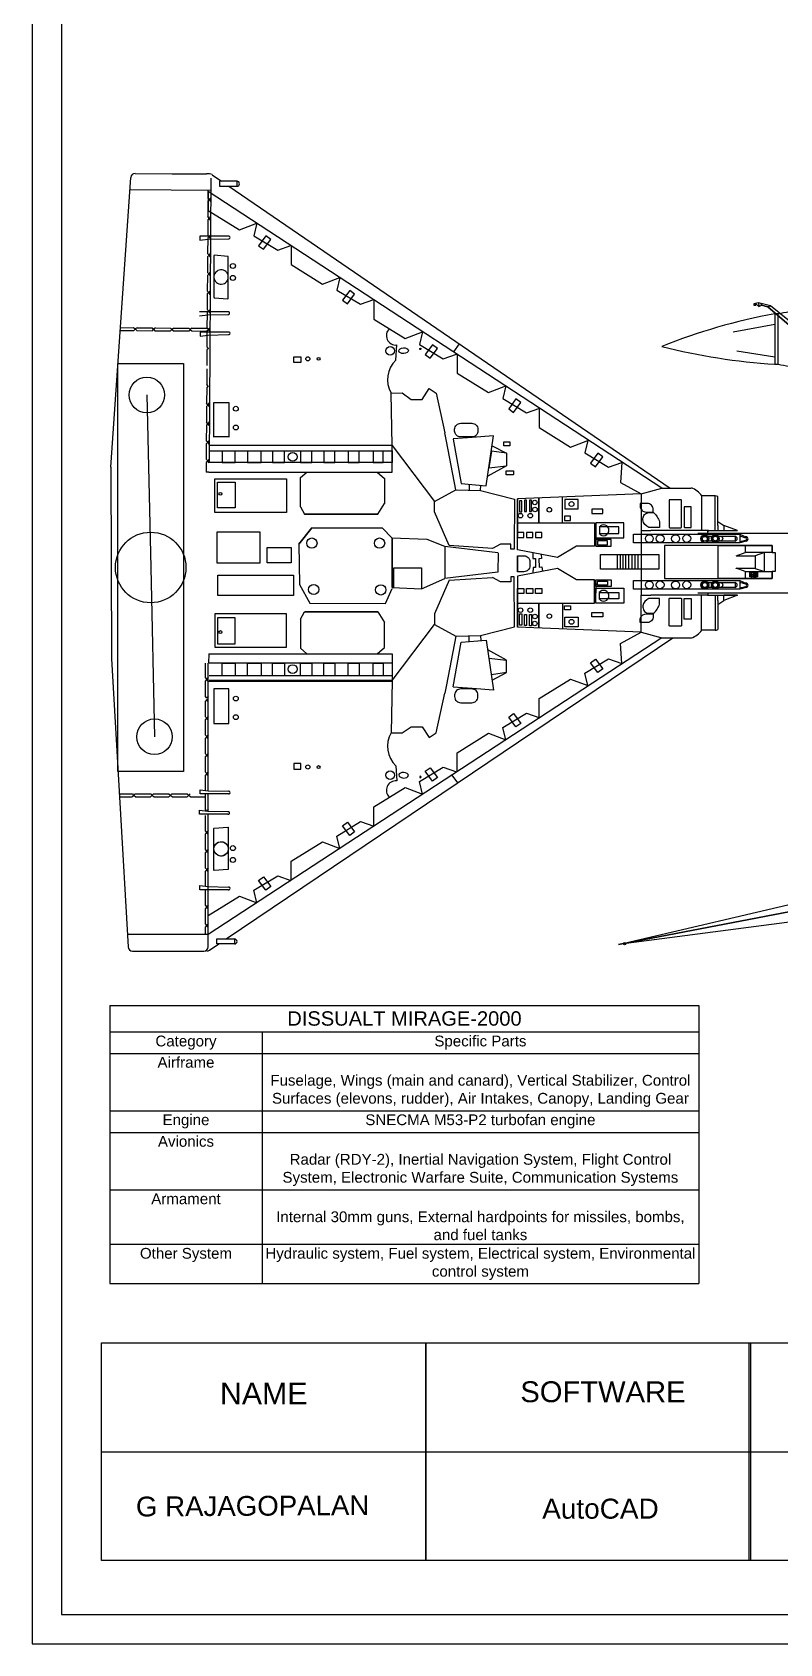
# Model space of a CAD drawing. Header units: feet. Extents: x 0 to 688502, y 0 to 2065459.
# Drawn here: x -0.2 to 4.93, y -0.2 to 10.85 of the extents above; entities that cross this region are included whole.
import ezdxf

# ---------------------------------------------------------------- set-up
doc = ezdxf.new("R2010")
doc.units = ezdxf.units.FT
doc.styles.get("Standard").update_dxf_attribs({"font": 'arial.ttf'})

# ---------------------------------------------------------------- blocks, each defined once
blk = doc.blocks.new('*T2')
at = {"color": 0, "linetype": 'ByBlock', "lineweight": -2, "transparency": 16777216}
for p, q in [((0, 0), (4.041, 0)), ((0, 0), (0, -1.907)), ((4.041, 0), (4.041, -1.907)), ((0, -0.181), (4.041, -0.181)), ((1.044, -0.181), (1.044, -1.907)), ((0, -0.329), (4.041, -0.329)), ((0, -0.723), (4.041, -0.723)), ((0, -0.871), (4.041, -0.871)), ((0, -1.265), (4.041, -1.265)), ((0, -1.638), (4.041, -1.638)), ((0, -1.907), (4.041, -1.907))]:
    blk.add_line(p, q, dxfattribs=at)
at = {"color": 0, "transparency": 16777216}
for s, insert, char_height, width, attachment_point in [('DISSUALT MIRAGE-2000', (2.021, -0.09), 0.09862, 3.99172, 5), ('Category', (0.522, -0.255), 0.074, 0.99438, 5), ('Specific Parts', (2.542, -0.255), 0.07396, 2.94803, 5), ('Airframe', (0.522, -0.353), 0.074, 0.99438, 2), ('^I^JFuselage, Wings (main and canard), Vertical Stabilizer, Control Surfaces (elevons, rudder), Air Intakes, Canopy, Landing Gear', (2.542, -0.353), 0.073962, 2.94803, 2), ('Engine', (0.522, -0.747), 0.074, 0.99438, 2), ('SNECMA M53-P2 turbofan engine', (2.542, -0.747), 0.07396, 2.94803, 2), ('Avionics', (0.522, -0.895), 0.074, 0.99438, 2), (' ^JRadar (RDY-2), Inertial Navigation System, Flight Control System, Electronic Warfare Suite, Communication Systems', (2.542, -0.895), 0.073962, 2.94803, 2), ('Armament', (0.522, -1.289), 0.074, 0.99438, 2), (' ^JInternal 30mm guns, External hardpoints for missiles, bombs, and fuel tanks', (2.542, -1.289), 0.07396, 2.94803, 2), ('Other System', (0.522, -1.663), 0.07396, 0.99438, 2), ('Hydraulic system, Fuel system, Electrical system, Environmental control system', (2.542, -1.663), 0.07396, 2.94803, 2)]:
    blk.add_mtext(s, dxfattribs=dict(at, insert=insert, char_height=char_height, width=width, attachment_point=attachment_point))

msp = doc.modelspace()

# ---------------------------------------------------------------- linework, layer by layer
for p, q in [((0.339, 7.869), (0.476, 9.857)), ((0.506, 9.885), (0.761, 9.883)), ((0.761, 9.883), (0.996, 9.882)), ((1.017, 9.881), (0.996, 9.882)), ((1.026, 9.852), (1.013, 7.899)), ((1.034, 9.876), (1.098, 9.832)), ((0.753, 9.77), (0.47, 9.772)), ((1.025, 9.768), (0.753, 9.77)), ((1.006, 9.769), (1.006, 9.716)), ((4.12, 7.727), (1.007, 9.761)), ((1.008, 9.761), (1.008, 9.631)), ((1.148, 9.798), (4.177, 7.727)), ((1.016, 9.706), (1.005, 9.695)), ((1.005, 9.695), (1.005, 9.589)), ((1.016, 9.705), (1.006, 9.716)), ((1.008, 9.631), (1.222, 9.497)), ((1.025, 9.717), (1.016, 9.705)), ((1.025, 9.693), (1.016, 9.706)), ((1.015, 9.578), (1.004, 9.567)), ((1.004, 9.567), (1.004, 9.46)), ((1.015, 9.578), (1.005, 9.589)), ((1.024, 9.59), (1.015, 9.578)), ((1.024, 9.565), (1.015, 9.578)), ((1.222, 9.497), (1.341, 9.543)), ((1.341, 9.543), (1.321, 9.457)), ((1.008, 9.454), (0.951, 9.454)), ((0.951, 9.454), (0.951, 9.426)), ((0.951, 9.426), (1.008, 9.433)), ((1.004, 9.442), (1.003, 9.335)), ((1.014, 9.449), (1.004, 9.46)), ((1.015, 9.453), (1.004, 9.442)), ((1.146, 9.454), (1.008, 9.454)), ((1.008, 9.433), (1.146, 9.435)), ((1.023, 9.462), (1.014, 9.449)), ((1.023, 9.44), (1.015, 9.453)), ((1.321, 9.457), (1.484, 9.359)), ((1.003, 9.313), (1.002, 9.206)), ((1.013, 9.324), (1.003, 9.335)), ((1.014, 9.323), (1.003, 9.313)), ((1.022, 9.337), (1.013, 9.324)), ((1.022, 9.311), (1.014, 9.323)), ((1.484, 9.359), (1.575, 9.391)), ((1.576, 9.389), (1.576, 9.259)), ((1.002, 9.185), (1.001, 9.079)), ((1.012, 9.195), (1.002, 9.206)), ((1.013, 9.196), (1.002, 9.185)), ((1.022, 9.207), (1.012, 9.195)), ((1.021, 9.183), (1.013, 9.196)), ((1.576, 9.259), (1.791, 9.125)), ((1.011, 9.068), (1.001, 9.079)), ((1.012, 9.068), (1.001, 9.058)), ((1.021, 9.08), (1.011, 9.068)), ((1.021, 9.055), (1.012, 9.068)), ((1.791, 9.125), (1.91, 9.171)), ((1.91, 9.171), (1.89, 9.085)), ((1.89, 9.085), (2.052, 8.987)), ((1.001, 9.058), (1, 8.951)), ((2.052, 8.987), (2.143, 9.019)), ((2.143, 9.016), (2.143, 8.886)), ((4.783, 8.996), (4.751, 8.991)), ((4.751, 8.991), (4.752, 8.98)), ((4.752, 8.98), (4.765, 8.982)), ((4.765, 8.982), (4.763, 8.993)), ((4.763, 8.993), (4.786, 8.971)), ((4.801, 8.992), (4.783, 8.996)), ((4.783, 8.996), (4.786, 8.971)), ((4.801, 8.992), (4.783, 8.996)), ((4.786, 8.971), (4.803, 8.98)), ((4.866, 8.977), (4.801, 8.992)), ((4.801, 8.992), (4.803, 8.98)), ((4.803, 8.98), (4.801, 8.992)), ((4.803, 8.98), (4.801, 8.992)), ((4.803, 8.98), (4.848, 8.97)), ((4.848, 8.97), (4.803, 8.98)), ((4.866, 8.977), (4.848, 8.97)), ((4.848, 8.97), (4.866, 8.977)), ((4.848, 8.97), (5.074, 8.775)), ((5.074, 8.775), (4.848, 8.97)), ((5.102, 8.784), (4.866, 8.977)), ((1.004, 8.936), (0.948, 8.936)), ((0.948, 8.908), (1.004, 8.915)), ((1, 8.93), (0.999, 8.823)), ((1.011, 8.94), (1, 8.951)), ((1.011, 8.94), (1, 8.93)), ((1.142, 8.936), (1.004, 8.936)), ((1.004, 8.915), (1.142, 8.918)), ((1.02, 8.952), (1.011, 8.94)), ((1.02, 8.928), (1.011, 8.94)), ((2.143, 8.886), (2.358, 8.753)), ((4.895, 8.849), (4.61, 8.795)), ((4.895, 8.923), (4.895, 8.576)), ((4.895, 8.923), (4.917, 8.923)), ((4.917, 8.576), (4.917, 8.923)), ((0.408, 8.807), (0.498, 8.807)), ((0.409, 8.827), (0.496, 8.826)), ((0.497, 8.826), (0.496, 8.826)), ((0.507, 8.816), (0.497, 8.826)), ((0.498, 8.807), (0.507, 8.816)), ((0.519, 8.826), (0.506, 8.818)), ((0.506, 8.818), (0.517, 8.807)), ((0.517, 8.807), (0.623, 8.806)), ((0.519, 8.826), (0.622, 8.825)), ((0.623, 8.825), (0.622, 8.825)), ((0.633, 8.815), (0.623, 8.825)), ((0.623, 8.806), (0.633, 8.815)), ((0.645, 8.825), (0.632, 8.817)), ((0.632, 8.817), (0.642, 8.806)), ((0.642, 8.806), (0.749, 8.805)), ((0.645, 8.825), (0.748, 8.824)), ((0.749, 8.824), (0.748, 8.824)), ((0.758, 8.814), (0.749, 8.824)), ((0.749, 8.805), (0.758, 8.814)), ((0.771, 8.824), (0.758, 8.816)), ((0.758, 8.816), (0.768, 8.805)), ((0.768, 8.805), (0.875, 8.804)), ((0.771, 8.824), (0.874, 8.824)), ((0.875, 8.824), (0.874, 8.824)), ((0.885, 8.813), (0.875, 8.824)), ((0.875, 8.804), (0.885, 8.813)), ((0.896, 8.823), (0.883, 8.815)), ((0.883, 8.815), (0.894, 8.804)), ((0.894, 8.804), (1, 8.803)), ((0.896, 8.823), (0.999, 8.823)), ((1.008, 8.797), (0.952, 8.797)), ((0.952, 8.797), (0.952, 8.769)), ((0.952, 8.769), (1.008, 8.776)), ((1, 8.823), (0.999, 8.823)), ((1.01, 8.812), (0.999, 8.802)), ((0.999, 8.802), (0.999, 8.695)), ((1, 8.823), (1, 8.823)), ((1, 8.823), (1.01, 8.812)), ((1, 8.803), (1.01, 8.812)), ((1.146, 8.797), (1.008, 8.797)), ((1.008, 8.776), (1.146, 8.779)), ((1.01, 8.812), (1.019, 8.823)), ((1.019, 8.823), (1.01, 8.812)), ((1.01, 8.812), (1.019, 8.802)), ((2.358, 8.753), (2.477, 8.798)), ((2.477, 8.798), (2.457, 8.712)), ((1.009, 8.685), (0.998, 8.675)), ((0.998, 8.675), (0.998, 8.568)), ((1.009, 8.684), (0.999, 8.695)), ((2.295, 8.604), (2.301, 8.708)), ((2.457, 8.712), (2.619, 8.614)), ((2.619, 8.614), (2.71, 8.646)), ((2.73, 8.717), (2.69, 8.662)), ((2.716, 8.645), (2.716, 8.515)), ((4.634, 8.669), (4.895, 8.626)), ((0.998, 8.544), (0.997, 8.437)), ((2.716, 8.515), (2.93, 8.381)), ((4.895, 8.576), (4.917, 8.576)), ((0.997, 8.416), (0.996, 8.309)), ((1.007, 8.426), (0.997, 8.437)), ((1.008, 8.427), (0.997, 8.416)), ((2.475, 8.335), (2.523, 8.409)), ((2.523, 8.409), (2.571, 8.377)), ((2.93, 8.381), (3.049, 8.427)), ((3.049, 8.427), (3.029, 8.341)), ((0.586, 8.365), (0.613, 7.182)), ((1.006, 8.298), (0.996, 8.309)), ((1.007, 8.297), (0.996, 8.286)), ((1.015, 8.311), (1.006, 8.298)), ((1.015, 8.284), (1.007, 8.297)), ((2.263, 8.378), (2.339, 8.379)), ((2.269, 8.019), (2.263, 8.378)), ((2.339, 8.379), (2.399, 8.335)), ((2.399, 8.335), (2.475, 8.335)), ((2.571, 8.377), (2.631, 8.106)), ((3.029, 8.341), (3.192, 8.242)), ((0.996, 8.286), (0.995, 8.179)), ((1.005, 8.168), (0.995, 8.179)), ((1.015, 8.181), (1.005, 8.168)), ((3.192, 8.242), (3.283, 8.274)), ((3.278, 8.272), (3.278, 8.142)), ((0.995, 8.158), (0.994, 8.051)), ((1.006, 8.169), (0.995, 8.158)), ((1.014, 8.156), (1.006, 8.169)), ((2.642, 8.049), (2.631, 8.106)), ((2.819, 8.074), (2.687, 8.064)), ((2.965, 8.084), (2.819, 8.074)), ((2.915, 7.743), (2.965, 8.084)), ((3.278, 8.142), (3.492, 8.008)), ((0.994, 8.03), (0.993, 7.924)), ((1.004, 8.041), (0.994, 8.051)), ((1.005, 8.041), (0.994, 8.03)), ((1.014, 8.053), (1.004, 8.041)), ((1.014, 8.028), (1.005, 8.041)), ((1.013, 7.983), (2.269, 7.983)), ((1.103, 7.983), (1.103, 7.901)), ((1.193, 7.901), (1.193, 7.983)), ((1.193, 7.983), (1.278, 7.983)), ((1.278, 7.983), (1.278, 7.901)), ((1.371, 7.901), (1.371, 7.983)), ((1.371, 7.983), (1.448, 7.983)), ((1.448, 7.983), (1.448, 7.901)), ((1.53, 7.901), (1.53, 7.983)), ((1.53, 7.983), (1.641, 7.983)), ((1.641, 7.983), (1.641, 7.901)), ((1.718, 7.901), (1.718, 7.983)), ((1.718, 7.983), (1.8, 7.983)), ((1.8, 7.983), (1.8, 7.901)), ((1.877, 7.901), (1.877, 7.983)), ((1.877, 7.983), (1.967, 7.983)), ((1.967, 7.983), (1.967, 7.901)), ((2.044, 7.901), (2.044, 7.983)), ((2.044, 7.983), (2.139, 7.983)), ((2.139, 7.983), (2.139, 7.901)), ((2.208, 7.901), (2.208, 7.983)), ((2.269, 8.019), (2.56, 7.635)), ((2.269, 7.983), (2.269, 7.901)), ((2.707, 7.715), (2.642, 8.049)), ((2.687, 8.063), (2.744, 7.757)), ((2.95, 7.98), (2.933, 7.865)), ((3.055, 7.965), (2.95, 7.98)), ((2.955, 8.016), (3.055, 7.965)), ((3.055, 7.965), (3.055, 7.879)), ((3.492, 8.008), (3.611, 8.054)), ((3.611, 8.054), (3.591, 7.968)), ((3.591, 7.968), (3.754, 7.87)), ((0.339, 7.869), (0.343, 6.556)), ((1.004, 7.913), (0.993, 7.924)), ((1.004, 7.911), (0.993, 7.901)), ((0.993, 7.901), (0.993, 7.9)), ((0.993, 7.9), (0.993, 7.835)), ((1.013, 7.925), (1.004, 7.913)), ((1.013, 7.899), (1.004, 7.911)), ((2.269, 7.901), (1.013, 7.901)), ((1.103, 7.901), (1.193, 7.901)), ((1.278, 7.901), (1.371, 7.901)), ((1.448, 7.901), (1.53, 7.901)), ((1.641, 7.901), (1.718, 7.901)), ((1.8, 7.901), (1.877, 7.901)), ((1.967, 7.901), (2.044, 7.901)), ((2.139, 7.901), (2.208, 7.901)), ((3.055, 7.879), (2.925, 7.809)), ((2.933, 7.865), (3.055, 7.879)), ((3.754, 7.87), (3.845, 7.901)), ((3.845, 7.901), (3.836, 7.765)), ((1.012, 7.835), (0.993, 7.835)), ((1.012, 7.835), (2.269, 7.835)), ((1.641, 7.798), (1.683, 7.835)), ((1.683, 7.835), (2.167, 7.835)), ((2.167, 7.835), (2.216, 7.793)), ((2.744, 7.757), (2.915, 7.743)), ((2.799, 7.752), (2.798, 7.712)), ((2.876, 7.709), (2.879, 7.746)), ((3.836, 7.765), (3.977, 7.688)), ((2.56, 7.635), (2.707, 7.715)), ((2.56, 7.563), (2.56, 7.635)), ((2.707, 7.715), (2.876, 7.709)), ((2.798, 7.712), (2.876, 7.709)), ((2.876, 7.709), (3.11, 7.651)), ((3.11, 7.651), (3.107, 7.308)), ((3.977, 7.688), (3.13, 7.653)), ((3.13, 7.653), (3.13, 7.388)), ((3.13, 7.303), (3.13, 7.653)), ((3.977, 7.688), (4.12, 7.727)), ((3.977, 7.688), (4.12, 7.727)), ((3.977, 7.688), (3.977, 7.435)), ((4.12, 7.727), (4.322, 7.727)), ((4.485, 7.673), (4.393, 7.673)), ((4.393, 7.673), (4.393, 7.435)), ((4.485, 7.435), (4.485, 7.673)), ((4.504, 7.498), (4.504, 7.668)), ((1.641, 7.599), (1.667, 7.548)), ((1.667, 7.548), (2.171, 7.548)), ((2.171, 7.548), (2.216, 7.621)), ((2.661, 7.332), (2.56, 7.563)), ((1.63, 7.341), (1.719, 7.455)), ((1.719, 7.455), (1.63, 7.341)), ((2.269, 7.384), (2.201, 7.455)), ((3.13, 7.489), (3.658, 7.488)), ((3.658, 7.488), (3.658, 7.328)), ((3.666, 7.419), (3.658, 7.419)), ((3.666, 7.354), (3.666, 7.419)), ((3.977, 7.435), (4.044, 7.435)), ((3.977, 7.435), (3.977, 6.991)), ((4.433, 7.435), (4.044, 7.435)), ((5.477, 7.416), (4.366, 7.416)), ((4.433, 7.435), (4.44, 7.435)), ((4.436, 7.416), (4.436, 7.435)), ((4.436, 7.435), (4.474, 7.435)), ((4.44, 7.435), (4.436, 7.435)), ((4.436, 7.435), (4.436, 7.427)), ((4.474, 7.435), (4.64, 7.435)), ((4.504, 7.469), (4.504, 7.498)), ((4.504, 7.498), (4.545, 7.469)), ((4.504, 7.469), (4.504, 7.435)), ((4.64, 7.435), (4.545, 7.469)), ((4.545, 7.469), (4.545, 7.435)), ((4.656, 7.41), (4.697, 7.393)), ((1.63, 7.341), (1.633, 7.065)), ((2.51, 7.373), (2.264, 7.384)), ((2.269, 7.045), (2.269, 7.384)), ((2.631, 7.326), (2.51, 7.373)), ((2.994, 7.283), (2.631, 7.326)), ((2.631, 7.326), (2.631, 7.107)), ((2.959, 7.312), (2.661, 7.332)), ((3.012, 7.343), (2.959, 7.312)), ((3.084, 7.342), (3.012, 7.343)), ((3.083, 7.308), (3.084, 7.342)), ((3.107, 7.308), (3.083, 7.308)), ((3.403, 7.25), (3.13, 7.303)), ((3.535, 7.328), (3.403, 7.25)), ((3.658, 7.328), (3.535, 7.328)), ((3.658, 7.354), (3.666, 7.354)), ((4.656, 7.4), (4.693, 7.386)), ((4.694, 7.368), (4.656, 7.359)), ((4.698, 7.363), (4.656, 7.352)), ((4.691, 7.333), (4.691, 7.285)), ((4.697, 7.393), (4.697, 7.393)), ((4.698, 7.363), (4.698, 7.363)), ((2.996, 7.283), (2.994, 7.15)), ((3.13, 7.263), (3.13, 7.153)), ((3.13, 7.153), (3.13, 7.263)), ((3.235, 7.283), (3.234, 7.243)), ((3.234, 7.243), (3.254, 7.243)), ((3.254, 7.243), (3.253, 7.182)), ((3.293, 7.243), (3.275, 7.242)), ((3.275, 7.242), (3.279, 7.184)), ((3.279, 7.184), (3.297, 7.186)), ((3.291, 7.272), (3.293, 7.243)), ((3.297, 7.186), (3.3, 7.155)), ((3.833, 7.27), (3.833, 7.17)), ((3.833, 7.27), (3.833, 7.17)), ((3.852, 7.27), (3.852, 7.17)), ((3.87, 7.27), (3.87, 7.17)), ((3.87, 7.253), (3.87, 7.17)), ((3.892, 7.27), (3.892, 7.17)), ((3.914, 7.27), (3.914, 7.17)), ((3.935, 7.27), (3.935, 7.17)), ((3.956, 7.27), (3.956, 7.17)), ((4.629, 7.263), (4.691, 7.285)), ((4.823, 7.285), (4.761, 7.263)), ((4.823, 7.155), (4.823, 7.285)), ((0.613, 7.182), (0.639, 6.021)), ((2.47, 7.036), (2.631, 7.107)), ((2.661, 7.094), (2.56, 6.863)), ((2.994, 7.15), (2.631, 7.107)), ((2.661, 7.094), (2.959, 7.114)), ((3.012, 7.083), (2.959, 7.114)), ((3.084, 7.083), (3.012, 7.083)), ((3.107, 7.118), (3.083, 7.118)), ((3.083, 7.118), (3.084, 7.083)), ((3.11, 6.775), (3.107, 7.118)), ((3.403, 7.176), (3.13, 7.122)), ((3.13, 7.122), (3.13, 6.773)), ((3.236, 7.182), (3.235, 7.143)), ((3.253, 7.182), (3.236, 7.182)), ((3.535, 7.098), (3.403, 7.176)), ((3.658, 7.098), (3.535, 7.098)), ((3.658, 6.937), (3.658, 7.098)), ((4.691, 7.155), (4.629, 7.177)), ((4.656, 7.092), (4.697, 7.075)), ((4.656, 7.082), (4.693, 7.069)), ((4.691, 7.155), (4.691, 7.107)), ((4.697, 7.075), (4.697, 7.075)), ((4.733, 7.149), (4.734, 7.114)), ((4.749, 7.147), (4.749, 7.117)), ((4.749, 7.117), (4.761, 7.117)), ((4.761, 7.147), (4.755, 7.147)), ((4.755, 7.147), (4.755, 7.117)), ((4.755, 7.117), (4.767, 7.117)), ((4.761, 7.176), (4.823, 7.155)), ((4.761, 7.117), (4.761, 7.147)), ((4.767, 7.117), (4.767, 7.147)), ((4.767, 7.147), (4.771, 7.147)), ((4.771, 7.147), (4.771, 7.117)), ((1.633, 7.065), (1.704, 6.938)), ((2.223, 6.935), (2.269, 7.037)), ((2.269, 7.045), (2.47, 7.036)), ((3.13, 6.773), (3.13, 7.038)), ((3.658, 7.072), (3.666, 7.072)), ((3.666, 7.007), (3.658, 7.007)), ((3.666, 7.072), (3.666, 7.007)), ((3.977, 6.738), (3.977, 6.991)), ((3.977, 6.991), (4.044, 6.991)), ((4.433, 6.991), (4.044, 6.991)), ((4.366, 7.009), (5.477, 7.009)), ((4.393, 6.752), (4.393, 6.991)), ((4.433, 6.991), (4.436, 6.991)), ((4.436, 7.009), (4.436, 6.991)), ((4.436, 6.991), (4.474, 6.991)), ((4.474, 6.991), (4.64, 6.991)), ((4.485, 6.991), (4.485, 6.752)), ((4.504, 6.956), (4.504, 6.991)), ((4.64, 6.991), (4.545, 6.991)), ((4.64, 6.991), (4.545, 6.956)), ((4.545, 6.956), (4.545, 6.991)), ((4.694, 7.05), (4.656, 7.041)), ((4.698, 7.045), (4.656, 7.034)), ((1.641, 6.827), (1.667, 6.878)), ((1.667, 6.878), (2.171, 6.878)), ((1.704, 6.938), (2.223, 6.935)), ((2.171, 6.878), (2.216, 6.805)), ((2.56, 6.863), (2.56, 6.791)), ((3.13, 6.937), (3.658, 6.937)), ((4.504, 6.956), (4.504, 6.928)), ((4.504, 6.928), (4.545, 6.956)), ((4.504, 6.928), (4.504, 6.756)), ((2.269, 6.406), (2.56, 6.791)), ((2.56, 6.791), (2.707, 6.711)), ((2.876, 6.716), (3.11, 6.775)), ((3.977, 6.738), (3.13, 6.773)), ((4.485, 6.752), (4.393, 6.752)), ((4.12, 6.699), (1.007, 4.664)), ((1.131, 4.634), (4.195, 6.699)), ((2.167, 6.59), (2.216, 6.633)), ((2.707, 6.711), (2.642, 6.377)), ((2.687, 6.363), (2.744, 6.669)), ((2.707, 6.711), (2.876, 6.716)), ((2.744, 6.669), (2.915, 6.683)), ((2.799, 6.673), (2.798, 6.714)), ((2.876, 6.716), (2.879, 6.68)), ((2.915, 6.683), (2.965, 6.341)), ((3.836, 6.66), (3.977, 6.738)), ((3.845, 6.524), (3.836, 6.66)), ((3.977, 6.738), (4.12, 6.699)), ((4.12, 6.699), (4.322, 6.699)), ((0.343, 6.556), (0.458, 4.58)), ((0.989, 6.427), (0.989, 6.526)), ((1.008, 5.649), (1.008, 6.525)), ((1.012, 6.59), (1.009, 6.525)), ((1.012, 6.59), (2.269, 6.59)), ((2.269, 6.525), (1.013, 6.525)), ((1.103, 6.442), (1.103, 6.525)), ((1.103, 6.525), (1.193, 6.525)), ((1.193, 6.525), (1.193, 6.442)), ((1.278, 6.442), (1.278, 6.525)), ((1.278, 6.525), (1.371, 6.525)), ((1.371, 6.525), (1.371, 6.442)), ((1.448, 6.442), (1.448, 6.525)), ((1.448, 6.525), (1.53, 6.525)), ((1.53, 6.525), (1.53, 6.442)), ((1.641, 6.628), (1.683, 6.59)), ((1.641, 6.442), (1.641, 6.525)), ((1.641, 6.525), (1.718, 6.525)), ((1.683, 6.59), (2.167, 6.59)), ((1.718, 6.525), (1.718, 6.442)), ((1.8, 6.442), (1.8, 6.525)), ((1.8, 6.525), (1.877, 6.525)), ((1.877, 6.525), (1.877, 6.442)), ((1.967, 6.442), (1.967, 6.525)), ((1.967, 6.525), (2.044, 6.525)), ((2.044, 6.525), (2.044, 6.442)), ((2.139, 6.442), (2.139, 6.525)), ((2.139, 6.525), (2.208, 6.525)), ((2.208, 6.525), (2.208, 6.442)), ((3.055, 6.546), (2.925, 6.617)), ((2.933, 6.56), (3.055, 6.546)), ((3.055, 6.461), (3.055, 6.546)), ((3.591, 6.457), (3.754, 6.556)), ((3.754, 6.556), (3.845, 6.524)), ((0.999, 6.417), (0.989, 6.427)), ((0.999, 6.415), (0.989, 6.404)), ((1.008, 6.43), (0.999, 6.417)), ((1.008, 6.402), (0.999, 6.415)), ((1.013, 6.442), (2.269, 6.442)), ((1.193, 6.442), (1.278, 6.442)), ((1.371, 6.442), (1.448, 6.442)), ((1.53, 6.442), (1.641, 6.442)), ((1.718, 6.442), (1.8, 6.442)), ((1.877, 6.442), (1.967, 6.442)), ((2.044, 6.442), (2.139, 6.442)), ((3.055, 6.461), (2.95, 6.446)), ((2.955, 6.41), (3.055, 6.461)), ((3.278, 6.284), (3.492, 6.417)), ((3.492, 6.417), (3.611, 6.372)), ((3.611, 6.372), (3.591, 6.457)), ((0.989, 6.297), (0.989, 6.404)), ((2.269, 6.406), (2.263, 6.048)), ((2.571, 6.049), (2.631, 6.32)), ((2.642, 6.377), (2.631, 6.32)), ((2.819, 6.352), (2.687, 6.362)), ((2.965, 6.341), (2.819, 6.352)), ((0.999, 6.286), (0.989, 6.297)), ((0.999, 6.276), (0.989, 6.265)), ((0.989, 6.158), (0.989, 6.265)), ((1.008, 6.299), (0.999, 6.286)), ((1.008, 6.263), (0.999, 6.276)), ((3.278, 6.154), (3.278, 6.284)), ((0.999, 6.148), (0.989, 6.158)), ((0.999, 6.15), (0.989, 6.139)), ((0.989, 6.032), (0.989, 6.139)), ((1.008, 6.16), (0.999, 6.148)), ((1.008, 6.137), (0.999, 6.15)), ((2.339, 6.047), (2.399, 6.09)), ((2.399, 6.09), (2.475, 6.09)), ((2.475, 6.09), (2.523, 6.017)), ((3.029, 6.085), (3.192, 6.183)), ((3.049, 5.999), (3.029, 6.085)), ((3.192, 6.183), (3.283, 6.151)), ((0.999, 6.022), (0.989, 6.032)), ((0.999, 6.022), (0.989, 6.011)), ((0.989, 5.904), (0.989, 6.011)), ((1.008, 6.034), (0.999, 6.022)), ((1.008, 6.01), (0.999, 6.022)), ((2.263, 6.048), (2.339, 6.047)), ((2.523, 6.017), (2.571, 6.049)), ((2.716, 5.911), (2.93, 6.045)), ((2.93, 6.045), (3.049, 5.999)), ((0.999, 5.894), (0.989, 5.904)), ((0.999, 5.897), (0.989, 5.886)), ((0.989, 5.779), (0.989, 5.886)), ((1.008, 5.906), (0.999, 5.894)), ((1.008, 5.885), (0.999, 5.897)), ((2.716, 5.781), (2.716, 5.911)), ((0.999, 5.769), (0.989, 5.779)), ((0.999, 5.768), (0.989, 5.757)), ((0.989, 5.652), (0.989, 5.757)), ((1.008, 5.781), (0.999, 5.769)), ((1.008, 5.755), (0.999, 5.768)), ((2.295, 5.821), (2.301, 5.718)), ((2.457, 5.713), (2.619, 5.812)), ((2.619, 5.812), (2.71, 5.78)), ((2.72, 5.705), (2.681, 5.758)), ((0.952, 5.629), (0.952, 5.657)), ((0.952, 5.657), (1.008, 5.649)), ((1.008, 5.649), (1.146, 5.647)), ((2.143, 5.54), (2.358, 5.673)), ((2.358, 5.673), (2.477, 5.627)), ((2.477, 5.627), (2.457, 5.713)), ((0.397, 5.63), (0.487, 5.63)), ((0.398, 5.61), (0.486, 5.61)), ((0.496, 5.621), (0.486, 5.61)), ((0.486, 5.61), (0.486, 5.61)), ((0.487, 5.63), (0.496, 5.621)), ((0.495, 5.619), (0.506, 5.63)), ((0.508, 5.61), (0.495, 5.619)), ((0.506, 5.63), (0.613, 5.63)), ((0.508, 5.61), (0.611, 5.61)), ((0.612, 5.61), (0.611, 5.61)), ((0.622, 5.621), (0.612, 5.61)), ((0.613, 5.63), (0.622, 5.621)), ((0.621, 5.619), (0.632, 5.63)), ((0.634, 5.61), (0.621, 5.619)), ((0.632, 5.63), (0.738, 5.63)), ((0.634, 5.61), (0.737, 5.61)), ((0.738, 5.61), (0.737, 5.61)), ((0.738, 5.63), (0.748, 5.621)), ((0.748, 5.621), (0.738, 5.61)), ((0.747, 5.619), (0.758, 5.63)), ((0.76, 5.61), (0.747, 5.619)), ((0.758, 5.63), (0.864, 5.63)), ((0.76, 5.61), (0.863, 5.61)), ((0.864, 5.61), (0.863, 5.61)), ((0.864, 5.63), (0.874, 5.621)), ((0.874, 5.621), (0.864, 5.61)), ((0.872, 5.619), (0.883, 5.63)), ((0.885, 5.61), (0.872, 5.619)), ((0.885, 5.61), (0.988, 5.61)), ((1.008, 5.629), (0.952, 5.629)), ((0.989, 5.629), (0.989, 5.628)), ((0.989, 5.521), (0.989, 5.628)), ((0.989, 5.521), (0.989, 5.61)), ((1.146, 5.629), (1.008, 5.629)), ((1.008, 5.51), (1.008, 5.629)), ((2.143, 5.41), (2.143, 5.54)), ((0.948, 5.489), (0.948, 5.517)), ((0.948, 5.517), (1.004, 5.51)), ((1.004, 5.489), (0.948, 5.489)), ((0.999, 5.511), (0.989, 5.521)), ((0.989, 5.375), (0.989, 5.482)), ((1.008, 5.523), (0.999, 5.511)), ((1.004, 5.51), (1.142, 5.508)), ((1.142, 5.489), (1.004, 5.489)), ((1.008, 4.581), (1.008, 5.489)), ((1.89, 5.34), (2.052, 5.439)), ((2.052, 5.439), (2.143, 5.407)), ((0.999, 5.365), (0.989, 5.375)), ((0.999, 5.365), (0.989, 5.354)), ((0.989, 5.248), (0.989, 5.354)), ((1.008, 5.378), (0.999, 5.365)), ((1.008, 5.353), (0.999, 5.365)), ((1.91, 5.254), (1.89, 5.34)), ((0.999, 5.237), (0.989, 5.248)), ((0.999, 5.238), (0.989, 5.227)), ((0.989, 5.12), (0.989, 5.227)), ((1.008, 5.25), (0.999, 5.237)), ((1.008, 5.226), (0.999, 5.238)), ((1.008, 5.119), (1.008, 5.226)), ((1.576, 5.167), (1.791, 5.3)), ((1.791, 5.3), (1.91, 5.254)), ((3.822, 4.597), (6.614, 5.248)), ((0.999, 5.11), (0.989, 5.12)), ((0.999, 5.108), (0.989, 5.098)), ((0.989, 4.995), (0.989, 5.098)), ((1.008, 5.122), (0.999, 5.11)), ((1.008, 5.096), (0.999, 5.108)), ((1.576, 5.037), (1.576, 5.167)), ((3.822, 4.597), (6.666, 5.143)), ((6.666, 5.143), (3.822, 4.597)), ((0.951, 4.972), (0.951, 5)), ((0.951, 5), (1.008, 4.993)), ((1.008, 4.993), (1.146, 4.99)), ((1.321, 4.968), (1.484, 5.067)), ((1.484, 5.067), (1.575, 5.035)), ((6.744, 4.978), (3.822, 4.597)), ((1.008, 4.972), (0.951, 4.972)), ((0.989, 4.866), (0.989, 4.973)), ((0.999, 4.855), (0.989, 4.866)), ((1.008, 4.868), (0.999, 4.855)), ((1.008, 4.971), (1.007, 4.972)), ((1.146, 4.972), (1.008, 4.972)), ((1.008, 4.795), (1.222, 4.928)), ((1.222, 4.928), (1.341, 4.882)), ((1.341, 4.882), (1.321, 4.968)), ((0.999, 4.855), (0.989, 4.844)), ((0.989, 4.738), (0.989, 4.844)), ((1.008, 4.843), (0.999, 4.855)), ((1.008, 4.665), (1.008, 4.795)), ((0.736, 4.664), (0.453, 4.664)), ((1.007, 4.664), (0.736, 4.664)), ((0.999, 4.727), (0.989, 4.738)), ((0.999, 4.728), (0.989, 4.717)), ((0.989, 4.664), (0.989, 4.717)), ((1.008, 4.74), (0.999, 4.727)), ((1.008, 4.716), (0.999, 4.728)), ((0.488, 4.551), (0.743, 4.551)), ((0.743, 4.551), (0.978, 4.551)), ((1.016, 4.557), (1.08, 4.6)), ((0.275, 1.117), (11.412, 1.117))]:
    msp.add_line(p, q)
for points in [[(-0.2, -0.2), (11.89, -0.2), (11.89, 16.74), (-0.2, 16.74)], [(0, 0), (11.69, 0), (11.69, 16.54), (0, 16.54)], [(1.205, 9.831), (1.084, 9.832), (1.084, 9.798), (1.205, 9.797)], [(1.387, 9.365), (1.436, 9.432), (1.402, 9.456), (1.353, 9.389)], [(1.963, 8.99), (2.012, 9.057), (1.979, 9.082), (1.929, 9.015)], [(1.594, 8.627), (1.642, 8.627), (1.642, 8.589), (1.594, 8.589)], [(2.53, 8.617), (2.58, 8.684), (2.546, 8.709), (2.496, 8.642)], [(0.388, 8.58), (0.838, 8.58), (0.838, 5.783), (0.388, 5.783)], [(3.103, 8.246), (3.152, 8.313), (3.118, 8.338), (3.069, 8.271)], [(3.665, 7.873), (3.714, 7.94), (3.68, 7.965), (3.631, 7.898)], [(1.054, 7.791), (1.544, 7.791), (1.544, 7.56), (1.054, 7.56)], [(1.072, 7.767), (1.192, 7.767), (1.192, 7.59), (1.072, 7.59)], [(3.144, 7.563), (3.159, 7.563), (3.159, 7.64), (3.144, 7.64)], [(3.177, 7.566), (3.192, 7.566), (3.192, 7.643), (3.177, 7.643)], [(3.211, 7.567), (3.226, 7.567), (3.226, 7.644), (3.211, 7.644)], [(3.455, 7.584), (3.545, 7.584), (3.545, 7.649), (3.455, 7.649)], [(3.451, 7.505), (3.492, 7.505), (3.492, 7.533), (3.451, 7.533)], [(3.64, 7.552), (3.714, 7.552), (3.714, 7.581), (3.64, 7.581)], [(1.069, 7.427), (1.361, 7.427), (1.361, 7.211), (1.069, 7.211)], [(3.13, 7.388), (3.173, 7.388), (3.173, 7.422), (3.13, 7.422)], [(3.191, 7.388), (3.234, 7.388), (3.234, 7.423), (3.191, 7.423)], [(3.254, 7.388), (3.297, 7.388), (3.297, 7.423), (3.254, 7.423)], [(3.666, 7.386), (3.859, 7.386), (3.859, 7.488), (3.666, 7.488)], [(3.691, 7.415), (3.824, 7.415), (3.824, 7.46), (3.691, 7.46)], [(3.925, 7.41), (4.656, 7.41), (4.656, 7.352), (3.925, 7.352)], [(1.412, 7.318), (1.577, 7.318), (1.577, 7.214), (1.412, 7.214)], [(3.666, 7.328), (3.773, 7.328), (3.773, 7.375), (3.666, 7.375)], [(3.678, 7.338), (3.748, 7.338), (3.748, 7.365), (3.678, 7.365)], [(4.393, 7.396), (4.623, 7.396), (4.623, 7.363), (4.393, 7.363)], [(3.699, 7.27), (4.1, 7.27), (4.1, 7.17), (3.699, 7.17)], [(3.815, 7.27), (3.977, 7.27), (3.977, 7.17), (3.815, 7.17)], [(1.074, 7.13), (1.592, 7.13), (1.592, 6.99), (1.074, 6.99)], [(3.666, 7.097), (3.773, 7.097), (3.773, 7.051), (3.666, 7.051)], [(3.678, 7.087), (3.748, 7.087), (3.748, 7.061), (3.678, 7.061)], [(3.925, 7.092), (4.656, 7.092), (4.656, 7.034), (3.925, 7.034)], [(4.393, 7.078), (4.623, 7.078), (4.623, 7.045), (4.393, 7.045)], [(4.723, 7.147), (4.775, 7.147), (4.775, 7.117), (4.723, 7.117)], [(3.13, 7.038), (3.173, 7.038), (3.173, 7.003), (3.13, 7.003)], [(3.191, 7.037), (3.234, 7.037), (3.234, 7.003), (3.191, 7.003)], [(3.254, 7.037), (3.297, 7.037), (3.297, 7.003), (3.254, 7.003)], [(3.666, 7.04), (3.859, 7.04), (3.859, 6.937), (3.666, 6.937)], [(3.691, 7.01), (3.824, 7.01), (3.824, 6.966), (3.691, 6.966)], [(1.054, 6.635), (1.544, 6.635), (1.544, 6.865), (1.054, 6.865)], [(3.144, 6.863), (3.159, 6.863), (3.159, 6.786), (3.144, 6.786)], [(3.177, 6.86), (3.192, 6.86), (3.192, 6.783), (3.177, 6.783)], [(3.211, 6.859), (3.226, 6.859), (3.226, 6.782), (3.211, 6.782)], [(3.451, 6.92), (3.492, 6.92), (3.492, 6.892), (3.451, 6.892)], [(3.64, 6.874), (3.714, 6.874), (3.714, 6.844), (3.64, 6.844)], [(1.072, 6.659), (1.192, 6.659), (1.192, 6.836), (1.072, 6.836)], [(3.455, 6.842), (3.545, 6.842), (3.545, 6.776), (3.455, 6.776)], [(3.665, 6.553), (3.714, 6.486), (3.68, 6.461), (3.631, 6.528)], [(3.103, 6.18), (3.152, 6.113), (3.118, 6.088), (3.069, 6.155)], [(1.594, 5.799), (1.642, 5.799), (1.642, 5.837), (1.594, 5.837)], [(2.53, 5.808), (2.58, 5.742), (2.546, 5.717), (2.496, 5.784)], [(1.963, 5.436), (2.012, 5.369), (1.979, 5.344), (1.929, 5.411)], [(1.387, 5.061), (1.436, 4.994), (1.402, 4.969), (1.353, 5.036)], [(1.188, 4.6), (1.067, 4.6), (1.067, 4.634), (1.188, 4.634)], [(0.275, 1.864), (2.501, 1.864), (2.501, 0.37), (0.275, 0.37)], [(2.501, 1.864), (4.727, 1.864), (4.727, 0.37), (2.501, 0.37)], [(4.719, 1.864), (6.944, 1.864), (6.944, 0.37), (4.719, 0.37)]]:
    msp.add_lwpolyline(points, close=True)
for points in [[(1.049, 9.032), (1.142, 9.025, 0.43492), (1.145, 9.028), (1.145, 9.314, 0.393806), (1.143, 9.316), (1.049, 9.323, 0.43492), (1.047, 9.32), (1.047, 9.034, 0.393806)], [(1.046, 8.313), (1.149, 8.313, -0.414214), (1.15, 8.312), (1.15, 8.077, -0.414214), (1.149, 8.077), (1.046, 8.077, -0.414214), (1.045, 8.077), (1.045, 8.312, -0.414214)], [(2.74, 8.171), (2.816, 8.171, -0.414214), (2.858, 8.13), (2.858, 8.118, -0.414214), (2.816, 8.077), (2.74, 8.077, -0.414214), (2.698, 8.118), (2.698, 8.13, -0.414214)], [(3.036, 8.043), (3.076, 8.043, -0.414214), (3.077, 8.042), (3.077, 8.017, -0.414214), (3.076, 8.016), (3.036, 8.016, -0.414214), (3.035, 8.017), (3.035, 8.042, -0.414214)], [(3.051, 7.844), (3.1, 7.844, -0.414214), (3.101, 7.844), (3.101, 7.819, -0.414214), (3.1, 7.818), (3.051, 7.818, -0.414214), (3.051, 7.819), (3.051, 7.844, -0.414214)], [(4.174, 7.455), (4.25, 7.455, 0.414214), (4.254, 7.458), (4.254, 7.642, 0.414214), (4.25, 7.646), (4.174, 7.646, 0.414214), (4.17, 7.642), (4.17, 7.458, 0.414214)], [(4.012, 7.562), (4.061, 7.562), (4.061, 7.579, 0.414214), (4.019, 7.621), (3.971, 7.621), (3.971, 7.604, 0.414214)], [(4.104, 7.457), (4.031, 7.457, -0.277546), (3.99, 7.508), (3.99, 7.516, -0.414214), (4.031, 7.558), (4.062, 7.558, -0.162676), (4.104, 7.494)], [(4.276, 7.456), (4.319, 7.456, 0.414214), (4.322, 7.46), (4.322, 7.595, 0.414214), (4.319, 7.599), (4.276, 7.599, 0.414214), (4.273, 7.595), (4.273, 7.46, 0.414214)], [(3.13, 7.263), (3.173, 7.263, -0.414214), (3.214, 7.222), (3.214, 7.194, -0.414214), (3.173, 7.153), (3.13, 7.153)], [(4.104, 6.969), (4.031, 6.969, 0.277546), (3.99, 6.918), (3.99, 6.91, 0.414214), (4.031, 6.868), (4.062, 6.868, 0.162676), (4.104, 6.931)], [(4.174, 6.971), (4.25, 6.971, -0.414214), (4.254, 6.967), (4.254, 6.783, -0.414214), (4.25, 6.78), (4.174, 6.78, -0.414214), (4.17, 6.783), (4.17, 6.967, -0.414214)], [(4.276, 6.969), (4.319, 6.969, -0.414214), (4.322, 6.966), (4.322, 6.83, -0.414214), (4.319, 6.827), (4.276, 6.827, -0.414214), (4.273, 6.83), (4.273, 6.966, -0.414214)], [(4.012, 6.863), (4.061, 6.863), (4.061, 6.846, -0.414214), (4.019, 6.805), (3.971, 6.805), (3.971, 6.822, -0.414214)], [(1.046, 6.113), (1.149, 6.113, 0.414214), (1.15, 6.114), (1.15, 6.348, 0.414214), (1.149, 6.349), (1.046, 6.349, 0.414214), (1.045, 6.348), (1.045, 6.114, 0.414214)], [(2.74, 6.254), (2.816, 6.254, 0.414214), (2.858, 6.296), (2.858, 6.308, 0.414214), (2.816, 6.349), (2.74, 6.349, 0.414214), (2.698, 6.308), (2.698, 6.296, 0.414214)], [(1.049, 5.394), (1.142, 5.401, -0.43492), (1.145, 5.398), (1.145, 5.112, -0.393806), (1.143, 5.11), (1.049, 5.103, -0.43492), (1.047, 5.106), (1.047, 5.392, -0.393806)]]:
    msp.add_lwpolyline(points, format="xyb", close=True)
for points in [[(2.269, 7.835), (2.269, 8.019), (1.013, 8.019)], [(1.641, 7.835), (2.216, 7.835)], [(1.641, 7.599), (1.641, 7.798)], [(2.216, 7.793), (2.216, 7.621)], [(3.13, 7.653), (3.13, 7.489), (3.275, 7.489), (3.275, 7.659)], [(3.275, 7.659), (3.275, 7.489), (3.439, 7.489), (3.439, 7.665)], [(2.171, 7.548), (1.667, 7.548)], [(1.719, 7.455), (2.201, 7.455)], [(2.269, 7.384), (2.269, 7.045)], [(2.269, 7.045), (2.269, 7.384)], [(4.876, 7.285), (4.876, 7.333), (4.138, 7.333), (4.138, 7.107), (4.876, 7.107), (4.876, 7.155)], [(4.876, 7.155), (4.876, 7.107), (4.507, 7.107), (4.507, 7.333), (4.876, 7.333), (4.876, 7.285)], [(4.629, 7.263), (4.761, 7.263), (4.761, 7.176), (4.629, 7.176), (4.629, 7.177)], [(4.876, 7.285), (4.691, 7.285)], [(4.876, 7.285), (4.897, 7.285), (4.897, 7.155), (4.876, 7.155)], [(2.28, 7.045), (2.28, 7.179), (2.47, 7.179), (2.47, 7.036)], [(4.691, 7.155), (4.876, 7.155)], [(2.171, 6.878), (1.667, 6.878)], [(3.13, 6.773), (3.13, 6.937), (3.275, 6.937), (3.275, 6.767)], [(3.275, 6.767), (3.275, 6.937), (3.439, 6.937), (3.439, 6.76)], [(1.641, 6.827), (1.641, 6.628)], [(2.216, 6.633), (2.216, 6.805)], [(2.269, 6.59), (2.269, 6.406), (1.013, 6.406)], [(1.641, 6.59), (2.216, 6.59)], [(1.008, 6.402), (2.269, 6.402), (2.269, 6.406)]]:
    msp.add_lwpolyline(points)
for centre, radius in [((1.177, 9.25), 0.0171), ((1.177, 9.168), 0.0171), ((1.691, 8.613), 0.0143), ((1.765, 8.613), 0.0101), ((2.255, 8.668), 0.0295), ((0.586, 8.365), 0.122), ((1.197, 8.271), 0.0165), ((1.197, 8.142), 0.0165), ((1.587, 7.941), 0.0303), ((1.091, 7.687), 0.0101), ((3.248, 7.628), 0.0155), ((3.5, 7.617), 0.0167), ((3.15, 7.537), 0.0155), ((3.217, 7.537), 0.0155), ((3.249, 7.58), 0.0155), ((3.348, 7.578), 0.0155), ((0.613, 7.182), 0.242), ((4.034, 7.38), 0.0269), ((4.108, 7.38), 0.0269), ((4.214, 7.379), 0.0269), ((4.291, 7.381), 0.0269), ((4.415, 7.379), 0.0269), ((4.487, 7.38), 0.0269), ((1.719, 7.349), 0.0352), ((2.183, 7.349), 0.0352), ((4.415, 7.379), 0.0165), ((4.45, 7.379), 0.0165), ((4.487, 7.38), 0.0165), ((4.521, 7.38), 0.0165), ((4.034, 7.062), 0.0269), ((4.108, 7.063), 0.0269), ((4.214, 7.062), 0.0269), ((4.291, 7.063), 0.0269), ((4.415, 7.062), 0.0269), ((4.415, 7.062), 0.0165), ((4.45, 7.062), 0.0165), ((4.487, 7.062), 0.0269), ((4.487, 7.062), 0.0165), ((4.521, 7.062), 0.0165), ((4.734, 7.131), 0.00684), ((1.731, 7.031), 0.0352), ((2.191, 7.028), 0.0352), ((3.15, 6.889), 0.0155), ((3.217, 6.889), 0.0155), ((3.249, 6.846), 0.0155), ((3.348, 6.848), 0.0155), ((1.091, 6.739), 0.0101), ((3.248, 6.798), 0.0155), ((3.5, 6.809), 0.0167), ((1.587, 6.485), 0.0303), ((1.197, 6.283), 0.0165), ((0.639, 6.021), 0.122), ((1.197, 6.155), 0.0165), ((1.691, 5.813), 0.0143), ((1.765, 5.813), 0.0101), ((2.255, 5.758), 0.0295), ((1.096, 5.252), 0.0494), ((1.177, 5.257), 0.0171), ((1.177, 5.176), 0.0171), ((3.864, 4.602), 0.00816)]:
    msp.add_circle(centre, radius)
for centre, radius, start, end in [((0.506, 9.855), 0.0299, 89.6106, 176.2928), ((1.017, 9.852), 0.0299, 55.64, 89.6106), ((1.205, 9.814), 0.017, 269.6106, 89.6106), ((1.148, 9.445), 0.00943, 255.8947, 106.3125), ((1.145, 8.927), 0.00943, 255.8947, 106.3125), ((5.651, 4.85), 4.142, 100.518, 111.7118), ((1.149, 8.788), 0.00943, 255.8947, 106.3125), ((2.294, 8.772), 0.0642, 131.9456, 276.5254), ((5.169, 12.841), 4.274, 255.7814, 266.3313), ((2.416, 8.472), 0.179, 132.2204, 211.5785), ((4.273, 7.588), 0.148, 35.4471, 70.4949), ((4.486, 7.639), 0.0342, 57.7424, 91.4858), ((3.72, 7.437), 0.0369, 216.6226, 143.3774), ((4.62, 7.379), 0.0166, 279.2268, 80.7732), ((4.694, 7.377), 0.00935, 273.4495, 93.4495), ((4.697, 7.378), 0.0145, 270.9553, 90.9553), ((4.62, 7.062), 0.0166, 279.2268, 80.7732), ((4.697, 7.06), 0.0145, 270.9553, 90.9553), ((3.72, 6.988), 0.0369, 216.6226, 143.3774), ((4.694, 7.059), 0.00935, 273.4495, 93.4495), ((4.273, 6.838), 0.148, 289.5051, 324.5529), ((4.489, 6.785), 0.0332, 263.8403, 297.9808), ((2.416, 5.954), 0.179, 148.4215, 227.7796), ((1.149, 5.638), 0.00943, 253.6875, 104.1053), ((2.294, 5.654), 0.0642, 83.4746, 228.0544), ((1.145, 5.498), 0.00943, 253.6875, 104.1053), ((1.148, 4.981), 0.00943, 253.6875, 104.1053), ((0.488, 4.581), 0.0299, 183.3178, 270), ((0.978, 4.581), 0.0299, 270, 0), ((0.999, 4.581), 0.0299, 270, 303.9706), ((1.188, 4.617), 0.017, 270, 90)]:
    msp.add_arc(centre, radius, start, end)
at = {"extrusion": (0, 0, -1)}
for centre, major_axis, ratio in [((1.096, 9.174), (0.0493, 0.0033), 1), ((2.348, 5.757), (0.0327, -0.0023), 0.579891), ((2.463, 5.745), (0.00467, 0), 1)]:
    msp.add_ellipse(centre, major_axis=major_axis, ratio=ratio, dxfattribs=at)
for centre, major_axis, ratio in [((2.348, 8.669), (0.0327, 0.0023), 0.579891), ((2.463, 8.681), (0.00467, 0), 1), ((1.096, 5.252), (0.0493, -0.0033), 1)]:
    msp.add_ellipse(centre, major_axis=major_axis, ratio=ratio)
for points in [[(4.917, 8.923), (4.923, 8.924), (4.978, 8.934), (5.041, 8.946), (5.096, 8.953)], [(4.917, 8.576), (4.923, 8.575), (4.978, 8.564), (5.041, 8.553), (5.096, 8.546)]]:
    msp.add_open_spline(points, degree=3, knots=[0, 0, 0, 0, 671.8632, 5644.462378, 5644.462378, 5644.462378, 5644.462378])

# ---------------------------------------------------------------- block references
msp.add_blockref('*T2', (0.333, 4.178))

# ---------------------------------------------------------------- texts
for s, height, p in [('NAME', 0.1489, (1.088, 1.442)), ('SOFTWARE', 0.1432, (3.149, 1.457)), ('AutoCAD', 0.1373, (3.299, 0.658))]:
    msp.add_text(s, height=height).set_placement(p)
msp.add_text('G RAJAGOPALAN', height=0.13572, rotation=0.367).set_placement((0.512, 0.673))

doc.saveas('drawing.dxf')
